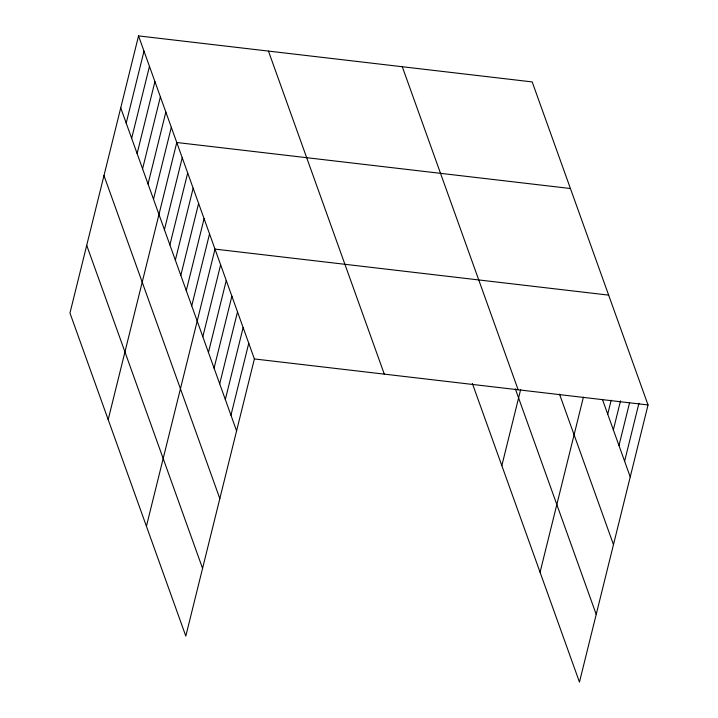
<?xml version="1.0" encoding="UTF-8"?>
<svg xmlns="http://www.w3.org/2000/svg" width="718" height="718" viewBox="0 0 718 718"><rect width="100%" height="100%" fill="white"/><g stroke="black" fill="none" stroke-linecap="round" stroke-linejoin="round"><path stroke-width="1.08" d="M138.538 35.9L69.96 313.039L185.809 636.085L254.387 358.946L138.538 35.9L532.191 81.915L648.04 404.961L579.462 682.1L472.345 383.421M126.197 123.092L144.004 51.131M131.654 138.323L149.47 66.361M137.12 153.553L154.926 81.592M142.577 168.784L160.392 96.813M148.043 184.014L165.849 112.044M153.499 199.236L171.315 127.274M108.185 419.644L176.772 142.505L570.424 188.52M164.422 229.697L182.237 157.736M169.888 244.928L187.694 172.966M175.345 260.158L193.16 188.188M180.81 275.389L198.617 203.418M186.267 290.611L204.083 218.649M191.733 305.841L209.539 233.88M146.418 526.249L215.005 249.11L608.658 295.125M202.817 336.76L220.632 264.798M208.444 352.457L226.26 280.487M214.072 368.146L231.887 296.175M219.699 383.834L237.514 311.872M225.326 399.522L243.142 327.561M230.954 415.219L248.76 343.249M501.837 465.659L520.685 389.497M540.071 572.264L583.402 397.18M607.724 414.16L611.18 400.195M613.351 429.858L620.531 400.85M618.979 445.546L629.614 402.583M624.606 461.234L638.957 403.229M254.387 358.946L648.04 404.961M602.474 399.522L630.233 476.923M559.528 394.191L613.477 544.63M402.286 66.729L518.136 389.775M515.318 388.815L596.209 614.393M268.451 51.086L384.301 374.132M120.732 107.862L236.581 430.908M103.975 175.569L219.825 498.615M86.716 245.332L202.566 568.378"/></g></svg>
